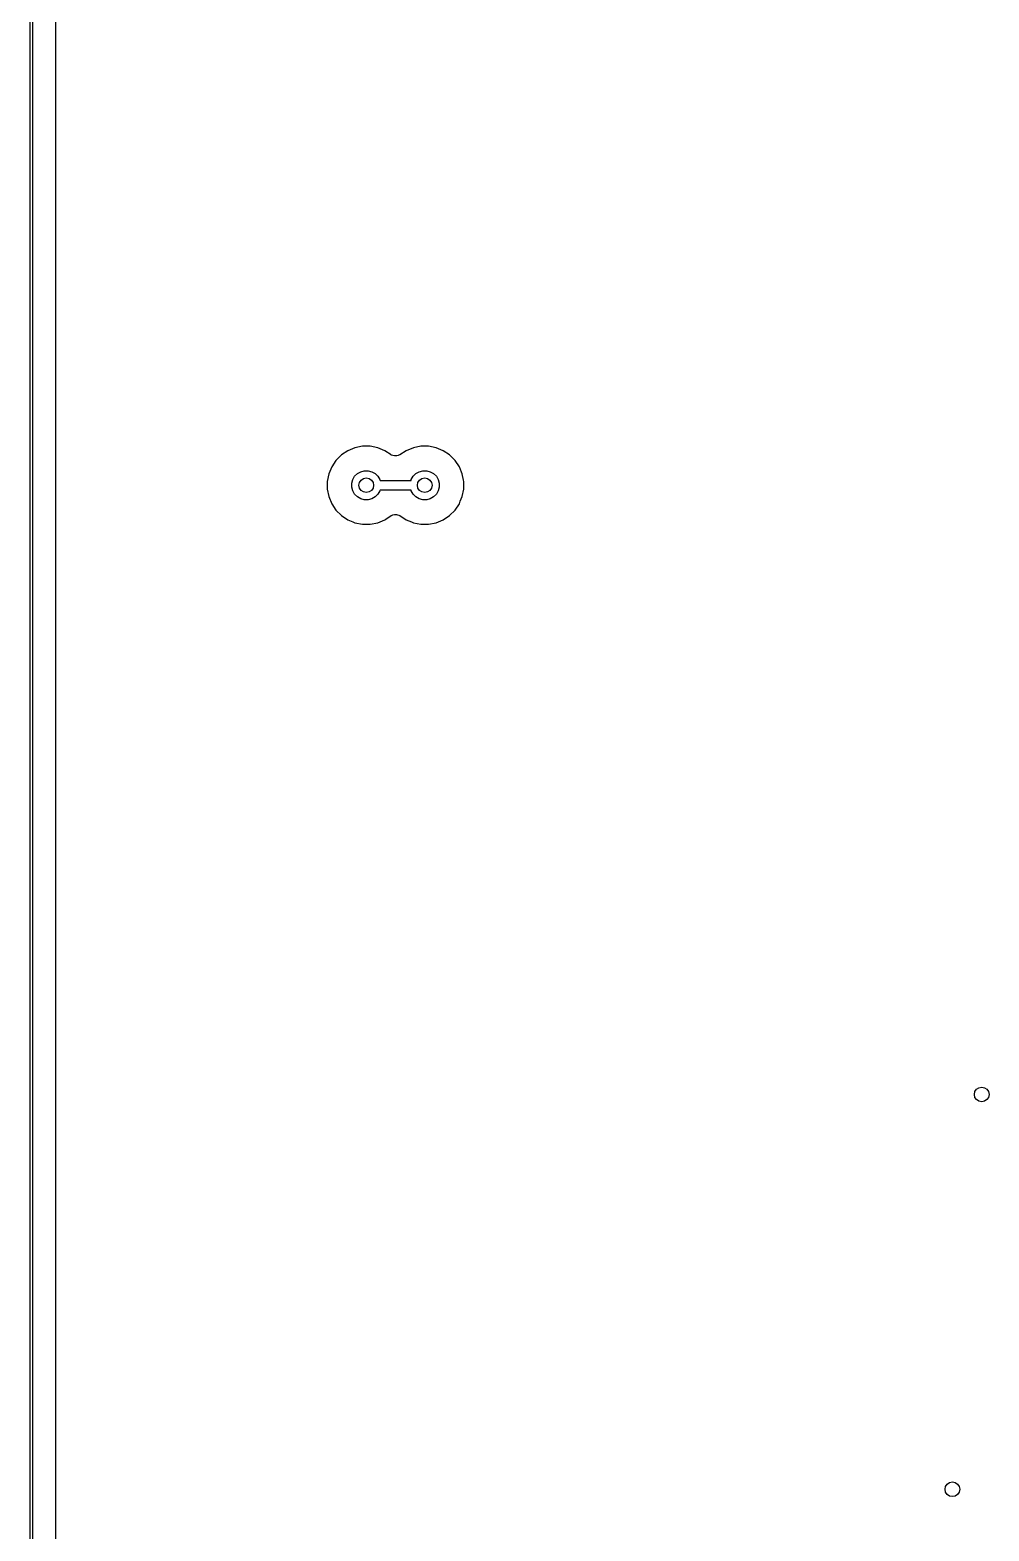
# Model space of a CAD drawing. Extents: x 2.56 to 8.39, y -5.65 to -1.26.
# Drawn here: x 2.558 to 3.333, y -4.545 to -3.333 of the extents above; entities that cross this region are included whole.
import ezdxf

# ---------------------------------------------------------------- set-up
doc = ezdxf.new("R2010")
doc.units = 0
doc.header["$MEASUREMENT"] = 0
doc.layers.add('BLACK', color=7, linetype='CONTINUOUS')

msp = doc.modelspace()

# ---------------------------------------------------------------- linework, layer by layer
at = {"layer": 'BLACK', "linetype": 'CONTINUOUS'}
for p, q in [((2.5581, -5.6496), (2.5581, -1.2598)), ((2.56, -1.2608), (2.56, -5.6486)), ((2.5788, -3.3435), (2.5788, -3.3198)), ((2.5788, -3.3661), (2.5788, -3.3435)), ((2.5788, -3.3829), (2.5788, -3.3661)), ((2.5788, -3.4055), (2.5788, -3.3829)), ((2.5788, -3.6189), (2.5788, -3.4055)), ((2.5788, -3.6977), (2.5788, -3.6189)), ((2.8148, -3.6729), (2.8096, -3.6763)), ((2.8205, -3.6705), (2.8148, -3.6729)), ((2.8148, -3.6729), (2.8148, -3.6729)), ((2.8266, -3.6693), (2.8205, -3.6705)), ((2.8205, -3.6705), (2.8205, -3.6705)), ((2.8328, -3.6693), (2.8266, -3.6693)), ((2.8266, -3.6693), (2.8266, -3.6693)), ((2.8389, -3.6705), (2.8328, -3.6693)), ((2.8328, -3.6693), (2.8328, -3.6693)), ((2.8446, -3.6729), (2.8389, -3.6705)), ((2.8389, -3.6705), (2.8389, -3.6705)), ((2.8498, -3.6763), (2.8446, -3.6729)), ((2.8446, -3.6729), (2.8446, -3.6729)), ((2.862, -3.6729), (2.8568, -3.6763)), ((2.8677, -3.6705), (2.862, -3.6729)), ((2.862, -3.6729), (2.862, -3.6729)), ((2.8738, -3.6693), (2.8677, -3.6705)), ((2.8677, -3.6705), (2.8677, -3.6705)), ((2.88, -3.6693), (2.8738, -3.6693)), ((2.8738, -3.6693), (2.8738, -3.6693)), ((2.8861, -3.6705), (2.88, -3.6693)), ((2.88, -3.6693), (2.88, -3.6693)), ((2.8919, -3.6729), (2.8861, -3.6705)), ((2.8861, -3.6705), (2.8861, -3.6705)), ((2.897, -3.6763), (2.8919, -3.6729)), ((2.8919, -3.6729), (2.8919, -3.6729)), ((2.8052, -3.6807), (2.8018, -3.6859)), ((2.8096, -3.6763), (2.8052, -3.6807)), ((2.8052, -3.6807), (2.8052, -3.6807)), ((2.8096, -3.6763), (2.8096, -3.6763)), ((2.8499, -3.6764), (2.8498, -3.6763)), ((2.8525, -3.6771), (2.8499, -3.6764)), ((2.8541, -3.6771), (2.8525, -3.6771)), ((2.8542, -3.6771), (2.8541, -3.6771)), ((2.8543, -3.6771), (2.8542, -3.6771)), ((2.8555, -3.6769), (2.8543, -3.6771)), ((2.8561, -3.6765), (2.8555, -3.6769)), ((2.8568, -3.6763), (2.8561, -3.6765)), ((2.9014, -3.6807), (2.897, -3.6763)), ((2.897, -3.6763), (2.897, -3.6763)), ((2.9049, -3.6859), (2.9014, -3.6807)), ((2.9014, -3.6807), (2.9014, -3.6807)), ((2.7994, -3.6916), (2.7982, -3.6977)), ((2.8018, -3.6859), (2.7994, -3.6916)), ((2.7994, -3.6916), (2.7994, -3.6916)), ((2.8018, -3.6859), (2.8018, -3.6859)), ((2.818, -3.6992), (2.8188, -3.6963)), ((2.8188, -3.6963), (2.8203, -3.6936)), ((2.8203, -3.6936), (2.8225, -3.6914)), ((2.8225, -3.6914), (2.8252, -3.6899)), ((2.8252, -3.6899), (2.8281, -3.6891)), ((2.8281, -3.6891), (2.8312, -3.6891)), ((2.8312, -3.6891), (2.8342, -3.6899)), ((2.8342, -3.6899), (2.8369, -3.6914)), ((2.8369, -3.6914), (2.8391, -3.6936)), ((2.8391, -3.6936), (2.8406, -3.6963)), ((2.8406, -3.6963), (2.8408, -3.6969)), ((2.8408, -3.6969), (2.8659, -3.6969)), ((2.8659, -3.6969), (2.866, -3.6963)), ((2.866, -3.6963), (2.8676, -3.6936)), ((2.8676, -3.6936), (2.8697, -3.6914)), ((2.8697, -3.6914), (2.8724, -3.6899)), ((2.8724, -3.6899), (2.8754, -3.6891)), ((2.8754, -3.6891), (2.8785, -3.6891)), ((2.8785, -3.6891), (2.8814, -3.6899)), ((2.8814, -3.6899), (2.8841, -3.6914)), ((2.8841, -3.6914), (2.8863, -3.6936)), ((2.8863, -3.6936), (2.8878, -3.6963)), ((2.8878, -3.6963), (2.8886, -3.6992)), ((2.9067, -3.6902), (2.9049, -3.6859)), ((2.9049, -3.6859), (2.9049, -3.6859)), ((2.9072, -3.6916), (2.9067, -3.6902)), ((2.9083, -3.6968), (2.9072, -3.6916)), ((2.9084, -3.6977), (2.9083, -3.6968)), ((2.5788, -3.8552), (2.5788, -3.6977)), ((2.7982, -3.6977), (2.7982, -3.7039)), ((2.7982, -3.7039), (2.7994, -3.71)), ((2.818, -3.7023), (2.818, -3.6992)), ((2.8188, -3.7053), (2.818, -3.7023)), ((2.8203, -3.708), (2.8188, -3.7053)), ((2.8225, -3.7102), (2.8203, -3.708)), ((2.8391, -3.708), (2.8369, -3.7102)), ((2.8406, -3.7053), (2.8391, -3.708)), ((2.8408, -3.7047), (2.8406, -3.7053)), ((2.8659, -3.7047), (2.8408, -3.7047)), ((2.866, -3.7053), (2.8659, -3.7047)), ((2.8676, -3.708), (2.866, -3.7053)), ((2.8697, -3.7102), (2.8676, -3.708)), ((2.8863, -3.708), (2.8841, -3.7102)), ((2.8878, -3.7053), (2.8863, -3.708)), ((2.8886, -3.7023), (2.8878, -3.7053)), ((2.8886, -3.6992), (2.8886, -3.7023)), ((2.9072, -3.71), (2.9084, -3.7039)), ((2.9084, -3.7039), (2.9084, -3.6977)), ((2.9084, -3.6977), (2.9084, -3.6977)), ((2.9084, -3.6977), (2.9084, -3.6977)), ((2.7994, -3.71), (2.7994, -3.71)), ((2.7994, -3.71), (2.8018, -3.7157)), ((2.8018, -3.7157), (2.8018, -3.7157)), ((2.8018, -3.7157), (2.8052, -3.7209)), ((2.8052, -3.7209), (2.8052, -3.7209)), ((2.8052, -3.7209), (2.8096, -3.7253)), ((2.8252, -3.7117), (2.8225, -3.7102)), ((2.8281, -3.7125), (2.8252, -3.7117)), ((2.8312, -3.7125), (2.8281, -3.7125)), ((2.8342, -3.7117), (2.8312, -3.7125)), ((2.8369, -3.7102), (2.8342, -3.7117)), ((2.8724, -3.7117), (2.8697, -3.7102)), ((2.8754, -3.7125), (2.8724, -3.7117)), ((2.8785, -3.7125), (2.8754, -3.7125)), ((2.8814, -3.7117), (2.8785, -3.7125)), ((2.8841, -3.7102), (2.8814, -3.7117)), ((2.897, -3.7253), (2.9014, -3.7209)), ((2.9014, -3.7209), (2.9049, -3.7157)), ((2.9049, -3.7157), (2.9056, -3.7138)), ((2.9049, -3.7157), (2.9049, -3.7157)), ((2.9056, -3.7138), (2.9072, -3.71)), ((2.8096, -3.7253), (2.8096, -3.7253)), ((2.8096, -3.7253), (2.8148, -3.7287)), ((2.8148, -3.7287), (2.8148, -3.7287)), ((2.8148, -3.7287), (2.8188, -3.7304)), ((2.8188, -3.7304), (2.8205, -3.7311)), ((2.8205, -3.7311), (2.8266, -3.7323)), ((2.8266, -3.7323), (2.8266, -3.7323)), ((2.8266, -3.7323), (2.8266, -3.7323)), ((2.8266, -3.7323), (2.8328, -3.7323)), ((2.8328, -3.7323), (2.8389, -3.7311)), ((2.8328, -3.7323), (2.8328, -3.7323)), ((2.8389, -3.7311), (2.8446, -3.7287)), ((2.8446, -3.7287), (2.8455, -3.7281)), ((2.8455, -3.7281), (2.8498, -3.7253)), ((2.8498, -3.7253), (2.8505, -3.725)), ((2.8505, -3.725), (2.8511, -3.7246)), ((2.8511, -3.7246), (2.8524, -3.7245)), ((2.8524, -3.7245), (2.8524, -3.7244)), ((2.8524, -3.7244), (2.8525, -3.7244)), ((2.8525, -3.7244), (2.8541, -3.7244)), ((2.8541, -3.7244), (2.8567, -3.7252)), ((2.8567, -3.7252), (2.8568, -3.7253)), ((2.8568, -3.7253), (2.862, -3.7287)), ((2.862, -3.7287), (2.862, -3.7287)), ((2.862, -3.7287), (2.8661, -3.7304)), ((2.8661, -3.7304), (2.8677, -3.7311)), ((2.8677, -3.7311), (2.8738, -3.7323)), ((2.8738, -3.7323), (2.8738, -3.7323)), ((2.8738, -3.7323), (2.8738, -3.7323)), ((2.8738, -3.7323), (2.88, -3.7323)), ((2.88, -3.7323), (2.8861, -3.7311)), ((2.88, -3.7323), (2.88, -3.7323)), ((2.8861, -3.7311), (2.8919, -3.7287)), ((2.8919, -3.7287), (2.897, -3.7253)), ((2.5788, -4.0914), (2.5788, -3.8552)), ((2.5788, -4.4063), (2.5788, -4.0914)), ((2.5788, -4.4717), (2.5788, -4.4063)), ((2.5788, -5.3119), (2.5788, -4.4717))]:
    msp.add_line(p, q, dxfattribs=at)
at = {"layer": 'BLACK'}
for centre in [(2.8297, -3.7008), (2.8769, -3.7008), (3.3268, -4.1929), (3.3031, -4.5118)]:
    msp.add_circle(centre, 0.00591, dxfattribs=at)

doc.saveas('drawing.dxf')
